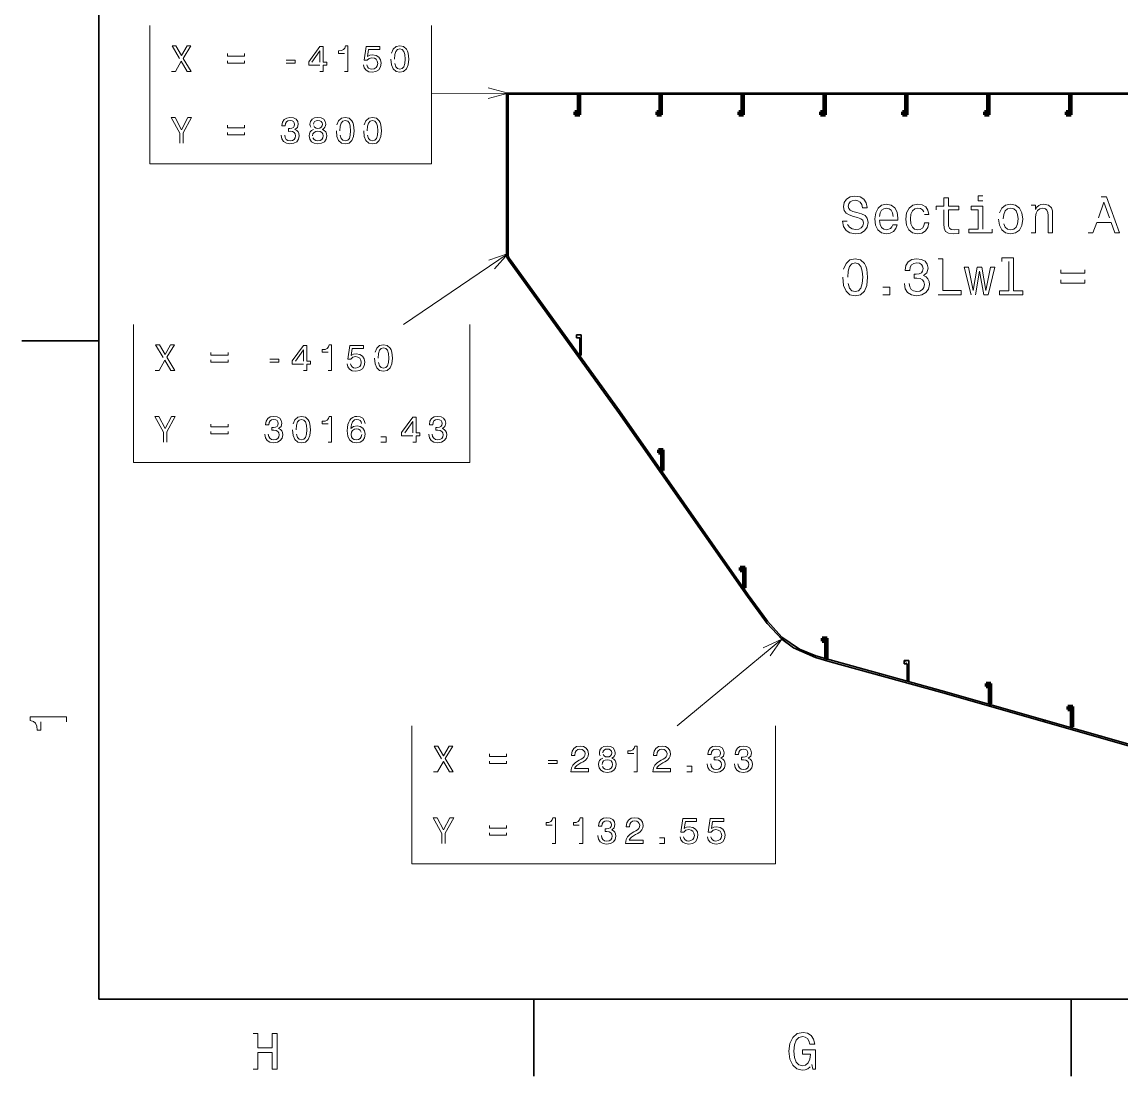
# Model space of a CAD drawing. Extents: x 0 to 179, y 1 to 126.
# Drawn here: x 1.06 to 46.71, y 1.06 to 44.83 of the extents above; entities that cross this region are included whole.
import ezdxf

# ---------------------------------------------------------------- set-up
doc = ezdxf.new("R2010")
doc.units = 0

msp = doc.modelspace()

# ---------------------------------------------------------------- linework, layer by layer
at = {"color": 7, "lineweight": 35}
for points in [[(4.252, 122.018), (4.252, 4.252)], [(21.25, 41.883), (91.825, 41.883)], [(21.25, 41.832), (91.825, 41.832)], [(56.519, 12.068), (39.208, 17.007), (34.63, 18.268), (34.015, 18.447), (33.108, 18.846), (32.616, 19.209), (32.011, 19.857), (31.19, 20.981), (25.841, 28.62), (21.278, 34.928)], [(56.538, 12.134), (39.219, 17.074), (34.628, 18.34), (34.033, 18.512), (33.351, 18.788), (32.628, 19.29), (32.026, 19.947), (31.229, 21.044), (25.88, 28.683), (21.333, 34.968)], [(4.252, 4.252), (174.312, 4.252)]]:
    msp.add_lwpolyline(points, dxfattribs=at)
at = {"color": 5, "lineweight": 13}
for points in [[(6.37, 44.689), (6.37, 38.949), (18.069, 38.949), (18.069, 44.689)], [(7.275, 42.776), (7.436, 42.776), (7.68, 43.206), (7.928, 42.776), (8.09, 42.776), (7.758, 43.322), (8.073, 43.84), (7.919, 43.84), (7.684, 43.447), (7.455, 43.84), (7.294, 43.84), (7.608, 43.321)], [(14.461, 42.776), (14.6, 42.776), (14.6, 43.846), (14.496, 43.846), (14.469, 43.753), (14.414, 43.69), (14.329, 43.653), (14.213, 43.641), (14.213, 43.532), (14.461, 43.532)], [(16.389, 43.295), (16.412, 43.054), (16.484, 42.883), (16.598, 42.779), (16.758, 42.745), (16.915, 42.779), (17.03, 42.883), (17.101, 43.054), (17.125, 43.295), (17.101, 43.534), (17.072, 43.629), (17.03, 43.707), (16.915, 43.811), (16.758, 43.846), (16.598, 43.811), (16.484, 43.705), (16.412, 43.534)], [(9.594, 43.52), (9.594, 43.414), (10.306, 43.414), (10.306, 43.52)], [(13.438, 42.776), (13.576, 42.776), (13.576, 43.039), (13.728, 43.039), (13.728, 43.162), (13.576, 43.162), (13.576, 43.816), (13.437, 43.816), (12.971, 43.174), (12.971, 43.039), (13.438, 43.039)], [(13.1, 43.162), (13.438, 43.638), (13.438, 43.162)], [(15.243, 43.053), (15.277, 42.927), (15.352, 42.829), (15.462, 42.768), (15.603, 42.745), (15.758, 42.773), (15.879, 42.848), (15.955, 42.967), (15.985, 43.12), (15.959, 43.263), (15.885, 43.375), (15.77, 43.447), (15.622, 43.473), (15.507, 43.454), (15.418, 43.404), (15.461, 43.69), (15.926, 43.69), (15.926, 43.816), (15.358, 43.816), (15.274, 43.252), (15.396, 43.252), (15.485, 43.324), (15.599, 43.35), (15.697, 43.333), (15.772, 43.284), (15.819, 43.209), (15.836, 43.113), (15.819, 43.016), (15.77, 42.941), (15.695, 42.894), (15.599, 42.877), (15.517, 42.888), (15.455, 42.923), (15.409, 42.978), (15.386, 43.053)], [(16.536, 43.295), (16.548, 43.48), (16.586, 43.613), (16.655, 43.692), (16.758, 43.719), (16.859, 43.692), (16.928, 43.613), (16.966, 43.48), (16.978, 43.295), (16.966, 43.108), (16.928, 42.975), (16.859, 42.897), (16.758, 42.871), (16.655, 42.897), (16.586, 42.975), (16.548, 43.108)], [(9.594, 43.223), (9.594, 43.119), (10.306, 43.119), (10.306, 43.223)], [(12.034, 43.126), (12.405, 43.126), (12.405, 43.247), (12.034, 43.247)], [(20.431, 41.657), (21.25, 41.883), (20.427, 42.097)], [(7.761, 39.8), (7.761, 40.23), (8.11, 40.864), (7.951, 40.864), (7.689, 40.36), (7.424, 40.864), (7.254, 40.864), (7.618, 40.221), (7.618, 39.8)], [(11.834, 40.134), (11.834, 40.123), (11.858, 39.976), (11.93, 39.865), (12.043, 39.795), (12.193, 39.769), (12.353, 39.795), (12.472, 39.862), (12.549, 39.97), (12.576, 40.107), (12.564, 40.198), (12.53, 40.271), (12.475, 40.328), (12.402, 40.369), (12.501, 40.452), (12.536, 40.584), (12.514, 40.703), (12.448, 40.794), (12.34, 40.85), (12.193, 40.87), (12.056, 40.846), (11.95, 40.778), (11.881, 40.671), (11.858, 40.529), (11.858, 40.518), (11.994, 40.518), (12.007, 40.616), (12.046, 40.686), (12.111, 40.729), (12.201, 40.745), (12.281, 40.732), (12.339, 40.7), (12.374, 40.648), (12.388, 40.578), (12.374, 40.503), (12.337, 40.452), (12.273, 40.421), (12.186, 40.412), (12.126, 40.414), (12.126, 40.293), (12.201, 40.296), (12.298, 40.282), (12.37, 40.245), (12.412, 40.186), (12.428, 40.107), (12.411, 40.019), (12.366, 39.953), (12.296, 39.911), (12.203, 39.898), (12.106, 39.913), (12.036, 39.959), (11.991, 40.032), (11.974, 40.134)], [(13.164, 40.372), (13.086, 40.33), (13.032, 40.27), (12.999, 40.195), (12.988, 40.104), (13.012, 39.968), (13.083, 39.862), (13.198, 39.795), (13.354, 39.769), (13.509, 39.795), (13.624, 39.862), (13.694, 39.968), (13.72, 40.104), (13.708, 40.195), (13.676, 40.27), (13.62, 40.33), (13.544, 40.372), (13.605, 40.409), (13.648, 40.46), (13.674, 40.521), (13.683, 40.596), (13.659, 40.705), (13.594, 40.792), (13.49, 40.849), (13.354, 40.87), (13.216, 40.849), (13.112, 40.792), (13.046, 40.705), (13.023, 40.596), (13.031, 40.521), (13.057, 40.46)], [(13.169, 40.584), (13.181, 40.651), (13.218, 40.703), (13.276, 40.735), (13.354, 40.748), (13.431, 40.735), (13.489, 40.703), (13.526, 40.651), (13.539, 40.584), (13.526, 40.515), (13.489, 40.461), (13.431, 40.426), (13.354, 40.415), (13.276, 40.428), (13.218, 40.461), (13.181, 40.515)], [(14.119, 40.319), (14.142, 40.078), (14.214, 39.907), (14.329, 39.803), (14.489, 39.769), (14.646, 39.803), (14.761, 39.907), (14.832, 40.078), (14.856, 40.319), (14.832, 40.558), (14.803, 40.653), (14.761, 40.731), (14.646, 40.835), (14.489, 40.87), (14.329, 40.835), (14.214, 40.729), (14.142, 40.558)], [(14.266, 40.319), (14.279, 40.504), (14.317, 40.637), (14.386, 40.715), (14.489, 40.743), (14.59, 40.715), (14.659, 40.637), (14.697, 40.504), (14.709, 40.319), (14.697, 40.132), (14.659, 39.999), (14.59, 39.921), (14.489, 39.895), (14.386, 39.921), (14.317, 39.999), (14.279, 40.132)], [(15.254, 40.319), (15.277, 40.078), (15.349, 39.907), (15.464, 39.803), (15.623, 39.769), (15.781, 39.803), (15.896, 39.907), (15.966, 40.078), (15.991, 40.319), (15.966, 40.558), (15.937, 40.653), (15.896, 40.731), (15.781, 40.835), (15.623, 40.87), (15.464, 40.835), (15.349, 40.729), (15.277, 40.558)], [(15.401, 40.319), (15.413, 40.504), (15.452, 40.637), (15.521, 40.715), (15.623, 40.743), (15.724, 40.715), (15.793, 40.637), (15.831, 40.504), (15.844, 40.319), (15.831, 40.132), (15.793, 39.999), (15.724, 39.921), (15.623, 39.895), (15.521, 39.921), (15.452, 39.999), (15.413, 40.132)], [(9.594, 40.544), (9.594, 40.438), (10.306, 40.438), (10.306, 40.544)], [(9.594, 40.247), (9.594, 40.143), (10.306, 40.143), (10.306, 40.247)], [(13.135, 40.107), (13.149, 40.189), (13.193, 40.25), (13.262, 40.29), (13.354, 40.304), (13.444, 40.29), (13.513, 40.25), (13.558, 40.189), (13.573, 40.107), (13.558, 40.02), (13.513, 39.954), (13.444, 39.911), (13.354, 39.898), (13.262, 39.911), (13.193, 39.954), (13.149, 40.02)], [(35.332, 36.568), (35.137, 36.568), (35.18, 36.34), (35.287, 36.173), (35.452, 36.072), (35.675, 36.036), (35.896, 36.07), (36.061, 36.165), (36.166, 36.313), (36.204, 36.508), (36.172, 36.684), (36.082, 36.797), (35.936, 36.872), (35.741, 36.928), (35.574, 36.969), (35.465, 37.016), (35.403, 37.084), (35.383, 37.192), (35.403, 37.288), (35.458, 37.361), (35.544, 37.41), (35.662, 37.428), (35.782, 37.406), (35.876, 37.348), (35.939, 37.252), (35.969, 37.121), (36.164, 37.121), (36.164, 37.125), (36.129, 37.327), (36.029, 37.477), (35.87, 37.571), (35.656, 37.603), (35.463, 37.571), (35.312, 37.481), (35.216, 37.342), (35.182, 37.162), (35.21, 37.001), (35.291, 36.892), (35.42, 36.819), (35.595, 36.763), (35.769, 36.714), (35.9, 36.666), (35.979, 36.598), (36.007, 36.486), (35.981, 36.373), (35.915, 36.287), (35.814, 36.233), (35.683, 36.216), (35.538, 36.24), (35.426, 36.308), (35.355, 36.42)], [(39.352, 37.029), (39.352, 36.452), (39.365, 36.265), (39.425, 36.137), (39.545, 36.062), (39.749, 36.036), (39.972, 36.047), (39.972, 36.21), (39.809, 36.197), (39.661, 36.214), (39.581, 36.268), (39.547, 36.358), (39.541, 36.484), (39.541, 37.029), (39.972, 37.029), (39.972, 37.19), (39.541, 37.19), (39.541, 37.526), (39.352, 37.526), (39.352, 37.19), (39.026, 37.19), (39.026, 37.029)], [(40.973, 37.616), (40.774, 37.616), (40.774, 37.402), (40.973, 37.402)], [(45.345, 36.077), (45.542, 36.077), (45.699, 36.514), (46.293, 36.514), (46.449, 36.077), (46.651, 36.077), (46.106, 37.567), (45.887, 37.567)], [(36.683, 36.598), (37.437, 36.598), (37.439, 36.686), (37.405, 36.932), (37.311, 37.117), (37.161, 37.228), (36.961, 37.269), (36.766, 37.226), (36.616, 37.106), (36.52, 36.911), (36.485, 36.654), (36.517, 36.39), (36.614, 36.197), (36.762, 36.077), (36.955, 36.036), (37.122, 36.064), (37.259, 36.137), (37.36, 36.253), (37.418, 36.407), (37.231, 36.407), (37.193, 36.321), (37.137, 36.257), (36.978, 36.205), (36.856, 36.229), (36.764, 36.304), (36.704, 36.426), (36.683, 36.591)], [(36.683, 36.756), (36.706, 36.904), (36.764, 37.014), (36.852, 37.08), (36.968, 37.104), (37.081, 37.08), (37.169, 37.014), (37.223, 36.904), (37.242, 36.756)], [(38.542, 36.846), (38.728, 36.846), (38.689, 37.018), (38.597, 37.153), (38.454, 37.237), (38.267, 37.269), (38.061, 37.226), (37.905, 37.106), (37.806, 36.911), (37.772, 36.649), (37.804, 36.39), (37.9, 36.197), (38.053, 36.077), (38.261, 36.036), (38.445, 36.068), (38.589, 36.158), (38.687, 36.3), (38.73, 36.488), (38.55, 36.488), (38.518, 36.368), (38.458, 36.278), (38.372, 36.223), (38.267, 36.205), (38.136, 36.233), (38.042, 36.319), (37.984, 36.458), (37.965, 36.656), (37.984, 36.849), (38.044, 36.988), (38.141, 37.074), (38.267, 37.104), (38.379, 37.084), (38.462, 37.035), (38.518, 36.954)], [(40.967, 36.235), (40.967, 37.19), (40.482, 37.19), (40.482, 37.029), (40.778, 37.029), (40.778, 36.235), (40.392, 36.235), (40.392, 36.077), (41.357, 36.077), (41.357, 36.235)], [(41.625, 36.651), (41.659, 36.39), (41.758, 36.197), (41.914, 36.077), (42.124, 36.036), (42.332, 36.077), (42.489, 36.195), (42.588, 36.388), (42.624, 36.651), (42.588, 36.913), (42.489, 37.108), (42.332, 37.226), (42.124, 37.269), (41.914, 37.226), (41.758, 37.106), (41.659, 36.913)], [(41.818, 36.654), (41.837, 36.846), (41.897, 36.986), (41.994, 37.072), (42.124, 37.102), (42.253, 37.072), (42.35, 36.988), (42.41, 36.846), (42.431, 36.654), (42.41, 36.458), (42.35, 36.317), (42.253, 36.231), (42.124, 36.203), (41.994, 36.231), (41.897, 36.317), (41.837, 36.458)], [(42.971, 36.077), (43.16, 36.077), (43.16, 36.741), (43.179, 36.894), (43.241, 37.005), (43.338, 37.074), (43.467, 37.099), (43.57, 37.078), (43.634, 37.02), (43.666, 36.924), (43.677, 36.795), (43.677, 36.077), (43.865, 36.077), (43.865, 36.834), (43.857, 36.986), (43.818, 37.112), (43.692, 37.228), (43.494, 37.269), (43.385, 37.254), (43.293, 37.213), (43.214, 37.145), (43.151, 37.052), (43.151, 37.228), (42.971, 37.228)], [(45.767, 36.696), (45.997, 37.353), (46.226, 36.696)], [(20.694, 34.577), (21.25, 35.22), (20.447, 34.941)], [(35.154, 34.233), (35.186, 33.896), (35.287, 33.656), (35.448, 33.51), (35.671, 33.463), (35.891, 33.51), (36.052, 33.656), (36.151, 33.896), (36.185, 34.233), (36.151, 34.567), (36.11, 34.7), (36.052, 34.81), (35.891, 34.955), (35.671, 35.005), (35.448, 34.955), (35.287, 34.807), (35.186, 34.567)], [(35.36, 34.233), (35.377, 34.492), (35.43, 34.679), (35.527, 34.788), (35.671, 34.827), (35.812, 34.788), (35.909, 34.679), (35.962, 34.492), (35.979, 34.233), (35.962, 33.971), (35.909, 33.785), (35.812, 33.675), (35.671, 33.639), (35.527, 33.675), (35.43, 33.785), (35.377, 33.971)], [(37.712, 33.973), (37.712, 33.958), (37.746, 33.753), (37.847, 33.598), (38.005, 33.499), (38.216, 33.463), (38.439, 33.499), (38.606, 33.594), (38.713, 33.744), (38.752, 33.937), (38.735, 34.063), (38.687, 34.166), (38.61, 34.246), (38.507, 34.304), (38.647, 34.419), (38.696, 34.604), (38.664, 34.771), (38.572, 34.897), (38.421, 34.977), (38.216, 35.005), (38.023, 34.97), (37.875, 34.876), (37.778, 34.726), (37.746, 34.527), (37.746, 34.512), (37.937, 34.512), (37.954, 34.649), (38.01, 34.747), (38.1, 34.807), (38.226, 34.829), (38.338, 34.812), (38.419, 34.767), (38.469, 34.694), (38.488, 34.595), (38.469, 34.49), (38.417, 34.419), (38.327, 34.376), (38.205, 34.364), (38.121, 34.366), (38.121, 34.196), (38.226, 34.201), (38.361, 34.181), (38.462, 34.13), (38.522, 34.046), (38.544, 33.937), (38.52, 33.813), (38.458, 33.72), (38.359, 33.662), (38.228, 33.643), (38.093, 33.665), (37.995, 33.729), (37.933, 33.832), (37.909, 33.973)], [(39.108, 33.506), (40.064, 33.506), (40.064, 33.686), (39.305, 33.686), (39.305, 34.994), (39.108, 34.994)], [(42.056, 34.887), (42.056, 33.665), (41.668, 33.665), (41.668, 33.506), (42.63, 33.506), (42.63, 33.665), (42.244, 33.665), (42.244, 35.045), (41.76, 35.045), (41.76, 34.887)], [(40.662, 33.506), (40.834, 34.484), (41.005, 33.506), (41.185, 33.506), (41.468, 34.657), (41.286, 34.657), (41.095, 33.68), (40.926, 34.657), (40.739, 34.657), (40.57, 33.68), (40.379, 34.657), (40.199, 34.657), (40.482, 33.506)], [(44.206, 34.548), (44.206, 34.4), (45.203, 34.4), (45.203, 34.548)], [(36.813, 33.506), (37.109, 33.506), (37.109, 33.825), (36.813, 33.825)], [(44.206, 34.132), (44.206, 33.986), (45.203, 33.986), (45.203, 34.132)], [(5.69, 32.274), (5.69, 26.535), (19.658, 26.535), (19.658, 32.274)], [(6.595, 30.361), (6.756, 30.361), (6.999, 30.792), (7.248, 30.361), (7.41, 30.361), (7.078, 30.908), (7.393, 31.426), (7.238, 31.426), (7.004, 31.032), (6.774, 31.426), (6.614, 31.426), (6.928, 30.907)], [(8.913, 31.106), (8.913, 31), (9.625, 31), (9.625, 31.106)], [(12.758, 30.361), (12.896, 30.361), (12.896, 30.625), (13.047, 30.625), (13.047, 30.747), (12.896, 30.747), (12.896, 31.401), (12.756, 31.401), (12.291, 30.759), (12.291, 30.625), (12.758, 30.625)], [(12.42, 30.747), (12.758, 31.224), (12.758, 30.747)], [(13.781, 30.361), (13.92, 30.361), (13.92, 31.432), (13.816, 31.432), (13.788, 31.338), (13.733, 31.276), (13.649, 31.239), (13.533, 31.227), (13.533, 31.118), (13.781, 31.118)], [(14.563, 30.638), (14.597, 30.513), (14.672, 30.415), (14.782, 30.354), (14.923, 30.331), (15.078, 30.358), (15.199, 30.433), (15.275, 30.553), (15.304, 30.706), (15.278, 30.848), (15.205, 30.96), (15.09, 31.032), (14.941, 31.058), (14.826, 31.04), (14.738, 30.989), (14.781, 31.276), (15.246, 31.276), (15.246, 31.401), (14.678, 31.401), (14.594, 30.838), (14.716, 30.838), (14.805, 30.91), (14.918, 30.936), (15.016, 30.919), (15.091, 30.87), (15.139, 30.795), (15.156, 30.698), (15.139, 30.602), (15.09, 30.527), (15.015, 30.479), (14.918, 30.462), (14.837, 30.473), (14.774, 30.508), (14.728, 30.563), (14.705, 30.638)], [(15.708, 30.88), (15.731, 30.64), (15.803, 30.468), (15.918, 30.364), (16.077, 30.331), (16.235, 30.364), (16.35, 30.468), (16.42, 30.64), (16.445, 30.88), (16.42, 31.119), (16.391, 31.214), (16.35, 31.292), (16.235, 31.397), (16.077, 31.432), (15.918, 31.397), (15.803, 31.291), (15.731, 31.119)], [(15.855, 30.88), (15.868, 31.066), (15.906, 31.199), (15.975, 31.277), (16.077, 31.305), (16.179, 31.277), (16.247, 31.199), (16.286, 31.066), (16.298, 30.88), (16.286, 30.694), (16.247, 30.56), (16.179, 30.482), (16.077, 30.456), (15.975, 30.482), (15.906, 30.56), (15.868, 30.694)], [(8.913, 30.808), (8.913, 30.704), (9.625, 30.704), (9.625, 30.808)], [(11.354, 30.712), (11.725, 30.712), (11.725, 30.833), (11.354, 30.833)], [(7.081, 27.385), (7.081, 27.816), (7.43, 28.45), (7.271, 28.45), (7.009, 27.946), (6.744, 28.45), (6.574, 28.45), (6.938, 27.806), (6.938, 27.385)], [(11.153, 27.719), (11.153, 27.708), (11.178, 27.561), (11.25, 27.451), (11.363, 27.381), (11.513, 27.355), (11.672, 27.381), (11.792, 27.448), (11.868, 27.555), (11.896, 27.693), (11.884, 27.783), (11.85, 27.857), (11.795, 27.914), (11.721, 27.955), (11.821, 28.038), (11.856, 28.169), (11.833, 28.289), (11.767, 28.379), (11.66, 28.436), (11.513, 28.456), (11.375, 28.431), (11.27, 28.364), (11.201, 28.257), (11.178, 28.114), (11.178, 28.104), (11.314, 28.104), (11.326, 28.202), (11.366, 28.272), (11.43, 28.315), (11.521, 28.33), (11.6, 28.318), (11.659, 28.286), (11.694, 28.234), (11.708, 28.163), (11.694, 28.088), (11.657, 28.038), (11.593, 28.007), (11.506, 27.998), (11.446, 27.999), (11.446, 27.878), (11.521, 27.881), (11.617, 27.868), (11.689, 27.831), (11.732, 27.771), (11.748, 27.693), (11.731, 27.604), (11.686, 27.538), (11.616, 27.497), (11.522, 27.483), (11.426, 27.499), (11.355, 27.545), (11.311, 27.618), (11.294, 27.719)], [(12.305, 27.904), (12.328, 27.664), (12.4, 27.492), (12.514, 27.388), (12.674, 27.355), (12.832, 27.388), (12.946, 27.492), (13.017, 27.664), (13.041, 27.904), (13.017, 28.143), (12.988, 28.238), (12.946, 28.316), (12.832, 28.421), (12.674, 28.456), (12.514, 28.421), (12.4, 28.315), (12.328, 28.143)], [(12.452, 27.904), (12.464, 28.09), (12.502, 28.223), (12.571, 28.301), (12.674, 28.329), (12.775, 28.301), (12.844, 28.223), (12.882, 28.09), (12.894, 27.904), (12.882, 27.718), (12.844, 27.584), (12.775, 27.506), (12.674, 27.48), (12.571, 27.506), (12.502, 27.584), (12.464, 27.718)], [(13.781, 27.385), (13.92, 27.385), (13.92, 28.456), (13.816, 28.456), (13.788, 28.362), (13.733, 28.3), (13.649, 28.263), (13.533, 28.251), (13.533, 28.142), (13.781, 28.142)], [(15.31, 28.162), (15.281, 28.286), (15.214, 28.378), (15.11, 28.436), (14.975, 28.456), (14.885, 28.445), (14.807, 28.416), (14.738, 28.368), (14.679, 28.301), (14.634, 28.217), (14.6, 28.114), (14.578, 27.993), (14.572, 27.857), (14.597, 27.639), (14.672, 27.482), (14.793, 27.387), (14.958, 27.355), (15.107, 27.382), (15.22, 27.454), (15.294, 27.567), (15.32, 27.711), (15.294, 27.857), (15.223, 27.969), (15.114, 28.039), (14.98, 28.064), (14.834, 28.033), (14.725, 27.946), (14.748, 28.114), (14.797, 28.235), (14.872, 28.307), (14.977, 28.332), (15.053, 28.319), (15.111, 28.287), (15.15, 28.234), (15.17, 28.162)], [(17.296, 27.385), (17.434, 27.385), (17.434, 27.649), (17.586, 27.649), (17.586, 27.771), (17.434, 27.771), (17.434, 28.425), (17.295, 28.425), (16.829, 27.783), (16.829, 27.649), (17.296, 27.649)], [(17.961, 27.719), (17.961, 27.708), (17.985, 27.561), (18.057, 27.451), (18.17, 27.381), (18.32, 27.355), (18.48, 27.381), (18.599, 27.448), (18.676, 27.555), (18.703, 27.693), (18.691, 27.783), (18.657, 27.857), (18.602, 27.914), (18.529, 27.955), (18.628, 28.038), (18.664, 28.169), (18.641, 28.289), (18.575, 28.379), (18.468, 28.436), (18.32, 28.456), (18.183, 28.431), (18.077, 28.364), (18.008, 28.257), (17.985, 28.114), (17.985, 28.104), (18.121, 28.104), (18.134, 28.202), (18.173, 28.272), (18.238, 28.315), (18.328, 28.33), (18.408, 28.318), (18.466, 28.286), (18.501, 28.234), (18.515, 28.163), (18.501, 28.088), (18.464, 28.038), (18.4, 28.007), (18.313, 27.998), (18.253, 27.999), (18.253, 27.878), (18.328, 27.881), (18.425, 27.868), (18.497, 27.831), (18.539, 27.771), (18.555, 27.693), (18.538, 27.604), (18.494, 27.538), (18.423, 27.497), (18.33, 27.483), (18.233, 27.499), (18.163, 27.545), (18.118, 27.618), (18.101, 27.719)], [(8.913, 28.13), (8.913, 28.024), (9.625, 28.024), (9.625, 28.13)], [(15.171, 27.71), (15.154, 27.613), (15.111, 27.54), (15.042, 27.491), (14.957, 27.476), (14.866, 27.491), (14.797, 27.538), (14.753, 27.612), (14.739, 27.708), (14.754, 27.803), (14.797, 27.875), (14.868, 27.921), (14.963, 27.938), (15.045, 27.921), (15.111, 27.877), (15.154, 27.805)], [(16.958, 27.771), (17.296, 28.247), (17.296, 27.771)], [(8.913, 27.832), (8.913, 27.728), (9.625, 27.728), (9.625, 27.832)], [(15.972, 27.385), (16.183, 27.385), (16.183, 27.613), (15.972, 27.613)], [(32.132, 18.509), (32.624, 19.202), (31.851, 18.848)], [(17.254, 15.609), (17.254, 9.869), (32.357, 9.869), (32.357, 15.609)], [(18.159, 13.695), (18.32, 13.695), (18.564, 14.126), (18.812, 13.695), (18.974, 13.695), (18.642, 14.242), (18.957, 14.76), (18.803, 14.76), (18.568, 14.366), (18.338, 14.76), (18.178, 14.76), (18.492, 14.241)], [(23.864, 13.695), (24.595, 13.695), (24.595, 13.827), (24.017, 13.827), (24.05, 13.899), (24.105, 13.959), (24.275, 14.068), (24.365, 14.113), (24.466, 14.179), (24.538, 14.256), (24.579, 14.346), (24.595, 14.449), (24.569, 14.578), (24.497, 14.679), (24.386, 14.743), (24.244, 14.766), (24.097, 14.74), (23.985, 14.668), (23.913, 14.553), (23.889, 14.401), (23.889, 14.38), (24.028, 14.38), (24.028, 14.392), (24.042, 14.496), (24.083, 14.573), (24.149, 14.622), (24.236, 14.639), (24.325, 14.623), (24.391, 14.585), (24.434, 14.525), (24.449, 14.45), (24.439, 14.38), (24.409, 14.32), (24.36, 14.268), (24.293, 14.222), (24.203, 14.173), (24.053, 14.078), (23.947, 13.977), (23.884, 13.855), (23.864, 13.7)], [(25.183, 14.268), (25.104, 14.225), (25.051, 14.166), (25.017, 14.09), (25.006, 14), (25.031, 13.864), (25.101, 13.758), (25.216, 13.691), (25.372, 13.665), (25.527, 13.691), (25.642, 13.758), (25.712, 13.864), (25.738, 14), (25.726, 14.09), (25.694, 14.166), (25.639, 14.225), (25.562, 14.268), (25.624, 14.305), (25.666, 14.355), (25.693, 14.417), (25.702, 14.492), (25.677, 14.6), (25.613, 14.688), (25.509, 14.744), (25.372, 14.766), (25.235, 14.744), (25.13, 14.688), (25.065, 14.6), (25.042, 14.492), (25.049, 14.417), (25.075, 14.355)], [(25.187, 14.48), (25.199, 14.547), (25.236, 14.599), (25.294, 14.631), (25.372, 14.643), (25.449, 14.631), (25.507, 14.599), (25.544, 14.547), (25.558, 14.48), (25.544, 14.411), (25.507, 14.357), (25.449, 14.322), (25.372, 14.311), (25.294, 14.323), (25.236, 14.357), (25.199, 14.411)], [(26.479, 13.695), (26.619, 13.695), (26.619, 14.766), (26.515, 14.766), (26.487, 14.672), (26.432, 14.61), (26.348, 14.573), (26.231, 14.561), (26.231, 14.452), (26.479, 14.452)], [(27.268, 13.695), (27.998, 13.695), (27.998, 13.827), (27.421, 13.827), (27.453, 13.899), (27.508, 13.959), (27.678, 14.068), (27.769, 14.113), (27.87, 14.179), (27.942, 14.256), (27.983, 14.346), (27.998, 14.449), (27.972, 14.578), (27.9, 14.679), (27.79, 14.743), (27.648, 14.766), (27.501, 14.74), (27.389, 14.668), (27.317, 14.553), (27.292, 14.401), (27.292, 14.38), (27.432, 14.38), (27.432, 14.392), (27.446, 14.496), (27.487, 14.573), (27.553, 14.622), (27.64, 14.639), (27.729, 14.623), (27.795, 14.585), (27.838, 14.525), (27.853, 14.45), (27.842, 14.38), (27.813, 14.32), (27.764, 14.268), (27.697, 14.222), (27.606, 14.173), (27.456, 14.078), (27.351, 13.977), (27.288, 13.855), (27.268, 13.7)], [(29.525, 14.029), (29.525, 14.019), (29.549, 13.871), (29.621, 13.761), (29.735, 13.691), (29.885, 13.665), (30.044, 13.691), (30.163, 13.758), (30.24, 13.865), (30.267, 14.003), (30.255, 14.094), (30.222, 14.167), (30.166, 14.224), (30.093, 14.265), (30.192, 14.348), (30.228, 14.48), (30.205, 14.599), (30.139, 14.689), (30.032, 14.746), (29.885, 14.766), (29.747, 14.741), (29.641, 14.674), (29.572, 14.567), (29.549, 14.424), (29.549, 14.414), (29.686, 14.414), (29.698, 14.512), (29.738, 14.582), (29.802, 14.625), (29.892, 14.64), (29.972, 14.628), (30.03, 14.596), (30.065, 14.544), (30.079, 14.473), (30.065, 14.398), (30.029, 14.348), (29.964, 14.317), (29.877, 14.308), (29.817, 14.31), (29.817, 14.189), (29.892, 14.192), (29.989, 14.178), (30.061, 14.141), (30.104, 14.081), (30.119, 14.003), (30.102, 13.914), (30.058, 13.849), (29.987, 13.807), (29.894, 13.793), (29.797, 13.809), (29.727, 13.855), (29.682, 13.928), (29.666, 14.029)], [(30.659, 14.029), (30.659, 14.019), (30.684, 13.871), (30.756, 13.761), (30.869, 13.691), (31.019, 13.665), (31.178, 13.691), (31.298, 13.758), (31.374, 13.865), (31.402, 14.003), (31.39, 14.094), (31.356, 14.167), (31.301, 14.224), (31.227, 14.265), (31.327, 14.348), (31.362, 14.48), (31.339, 14.599), (31.273, 14.689), (31.166, 14.746), (31.019, 14.766), (30.881, 14.741), (30.776, 14.674), (30.707, 14.567), (30.684, 14.424), (30.684, 14.414), (30.82, 14.414), (30.832, 14.512), (30.872, 14.582), (30.936, 14.625), (31.027, 14.64), (31.106, 14.628), (31.165, 14.596), (31.2, 14.544), (31.214, 14.473), (31.2, 14.398), (31.163, 14.348), (31.099, 14.317), (31.012, 14.308), (30.952, 14.31), (30.952, 14.189), (31.027, 14.192), (31.123, 14.178), (31.195, 14.141), (31.238, 14.081), (31.253, 14.003), (31.237, 13.914), (31.192, 13.849), (31.122, 13.807), (31.028, 13.793), (30.932, 13.809), (30.861, 13.855), (30.817, 13.928), (30.8, 14.029)], [(20.477, 14.44), (20.477, 14.334), (21.19, 14.334), (21.19, 14.44)], [(22.918, 14.046), (23.289, 14.046), (23.289, 14.167), (22.918, 14.167)], [(25.153, 14.003), (25.167, 14.084), (25.212, 14.146), (25.281, 14.185), (25.372, 14.199), (25.463, 14.185), (25.532, 14.146), (25.576, 14.084), (25.591, 14.003), (25.576, 13.916), (25.532, 13.85), (25.463, 13.807), (25.372, 13.793), (25.281, 13.807), (25.212, 13.85), (25.167, 13.916)], [(20.477, 14.143), (20.477, 14.038), (21.19, 14.038), (21.19, 14.143)], [(28.67, 13.695), (28.882, 13.695), (28.882, 13.924), (28.67, 13.924)], [(18.645, 10.719), (18.645, 11.15), (18.994, 11.784), (18.835, 11.784), (18.573, 11.28), (18.308, 11.784), (18.138, 11.784), (18.502, 11.14), (18.502, 10.719)], [(20.477, 11.464), (20.477, 11.358), (21.19, 11.358), (21.19, 11.464)], [(23.076, 10.719), (23.215, 10.719), (23.215, 11.79), (23.111, 11.79), (23.083, 11.696), (23.028, 11.634), (22.944, 11.597), (22.828, 11.585), (22.828, 11.476), (23.076, 11.476)], [(24.21, 10.719), (24.35, 10.719), (24.35, 11.79), (24.246, 11.79), (24.218, 11.696), (24.163, 11.634), (24.079, 11.597), (23.962, 11.585), (23.962, 11.476), (24.21, 11.476)], [(24.986, 11.053), (24.986, 11.042), (25.011, 10.895), (25.083, 10.785), (25.196, 10.715), (25.346, 10.689), (25.506, 10.715), (25.625, 10.782), (25.702, 10.889), (25.729, 11.027), (25.717, 11.118), (25.683, 11.191), (25.628, 11.248), (25.555, 11.289), (25.654, 11.372), (25.689, 11.503), (25.666, 11.623), (25.601, 11.713), (25.493, 11.77), (25.346, 11.79), (25.209, 11.765), (25.103, 11.698), (25.034, 11.591), (25.011, 11.448), (25.011, 11.438), (25.147, 11.438), (25.16, 11.536), (25.199, 11.606), (25.264, 11.649), (25.354, 11.664), (25.434, 11.652), (25.492, 11.62), (25.527, 11.568), (25.541, 11.497), (25.527, 11.422), (25.49, 11.372), (25.426, 11.341), (25.339, 11.332), (25.279, 11.333), (25.279, 11.212), (25.354, 11.216), (25.451, 11.202), (25.523, 11.165), (25.565, 11.105), (25.581, 11.027), (25.564, 10.938), (25.519, 10.872), (25.449, 10.831), (25.356, 10.817), (25.259, 10.833), (25.189, 10.879), (25.144, 10.952), (25.127, 11.053)], [(26.133, 10.719), (26.864, 10.719), (26.864, 10.851), (26.286, 10.851), (26.319, 10.923), (26.374, 10.983), (26.544, 11.091), (26.634, 11.137), (26.735, 11.203), (26.807, 11.28), (26.849, 11.37), (26.864, 11.473), (26.838, 11.601), (26.766, 11.703), (26.656, 11.767), (26.513, 11.79), (26.366, 11.764), (26.254, 11.692), (26.182, 11.577), (26.158, 11.425), (26.158, 11.404), (26.297, 11.404), (26.297, 11.416), (26.311, 11.52), (26.352, 11.597), (26.418, 11.646), (26.505, 11.663), (26.594, 11.647), (26.66, 11.609), (26.703, 11.549), (26.718, 11.474), (26.708, 11.404), (26.679, 11.344), (26.63, 11.292), (26.562, 11.246), (26.472, 11.197), (26.322, 11.102), (26.216, 11.001), (26.153, 10.879), (26.133, 10.724)], [(28.396, 10.997), (28.43, 10.871), (28.505, 10.773), (28.615, 10.712), (28.756, 10.689), (28.911, 10.716), (29.032, 10.791), (29.108, 10.911), (29.138, 11.064), (29.112, 11.206), (29.038, 11.318), (28.923, 11.39), (28.775, 11.416), (28.66, 11.398), (28.571, 11.347), (28.614, 11.634), (29.079, 11.634), (29.079, 11.759), (28.511, 11.759), (28.427, 11.196), (28.549, 11.196), (28.638, 11.268), (28.752, 11.294), (28.85, 11.277), (28.925, 11.228), (28.972, 11.153), (28.989, 11.056), (28.972, 10.96), (28.923, 10.885), (28.848, 10.837), (28.752, 10.82), (28.67, 10.831), (28.608, 10.866), (28.562, 10.921), (28.539, 10.997)], [(29.531, 10.997), (29.565, 10.871), (29.64, 10.773), (29.75, 10.712), (29.891, 10.689), (30.045, 10.716), (30.166, 10.791), (30.243, 10.911), (30.272, 11.064), (30.246, 11.206), (30.173, 11.318), (30.058, 11.39), (29.909, 11.416), (29.794, 11.398), (29.705, 11.347), (29.748, 11.634), (30.214, 11.634), (30.214, 11.759), (29.646, 11.759), (29.561, 11.196), (29.684, 11.196), (29.773, 11.268), (29.886, 11.294), (29.984, 11.277), (30.059, 11.228), (30.107, 11.153), (30.124, 11.056), (30.107, 10.96), (30.058, 10.885), (29.983, 10.837), (29.886, 10.82), (29.805, 10.831), (29.742, 10.866), (29.696, 10.921), (29.673, 10.997)], [(20.477, 11.167), (20.477, 11.062), (21.19, 11.062), (21.19, 11.167)], [(27.536, 10.719), (27.747, 10.719), (27.747, 10.948), (27.536, 10.948)]]:
    msp.add_lwpolyline(points, dxfattribs=at)
at = {"color": 5, "lineweight": 13, "ltscale": 0.187072}
msp.add_lwpolyline([(21.25, 41.883), (18.069, 41.86)], dxfattribs=at)
at = {"color": 7, "lineweight": 35, "ltscale": 0.391785}
for points in [[(21.182, 35.22), (21.182, 41.883)], [(21.25, 35.22), (21.25, 41.883)]]:
    msp.add_lwpolyline(points, dxfattribs=at)
at = {"color": 7, "lineweight": 35, "ltscale": 0.004}
for points in [[(21.182, 41.883), (21.25, 41.883)], [(24.158, 41.832), (24.226, 41.832)], [(27.559, 41.832), (27.628, 41.832)], [(30.961, 41.832), (31.029, 41.832)], [(34.362, 41.832), (34.43, 41.832)], [(37.763, 41.832), (37.831, 41.832)], [(41.164, 41.832), (41.232, 41.832)], [(44.566, 41.832), (44.634, 41.832)], [(24.226, 30.993), (24.294, 30.993)], [(27.628, 26.212), (27.696, 26.212)], [(31.029, 21.334), (31.097, 21.334)], [(34.43, 18.394), (34.498, 18.394)], [(37.831, 17.458), (37.899, 17.458)], [(41.232, 16.513), (41.3, 16.513)], [(44.634, 15.558), (44.702, 15.558)]]:
    msp.add_lwpolyline(points, dxfattribs=at)
at = {"color": 7, "lineweight": 35, "ltscale": 0.003}
msp.add_lwpolyline([(21.25, 41.832), (21.25, 41.883)], dxfattribs=at)
at = {"color": 7, "lineweight": 13, "ltscale": 0.003464}
for points in [[(22.144, 41.832), (22.173, 41.883)], [(24.107, 41.832), (24.137, 41.883)], [(26.071, 41.832), (26.101, 41.883)], [(28.035, 41.832), (28.064, 41.883)], [(29.999, 41.832), (30.028, 41.883)], [(31.962, 41.832), (31.992, 41.883)], [(33.926, 41.832), (33.955, 41.883)], [(35.89, 41.832), (35.919, 41.883)], [(37.853, 41.832), (37.883, 41.883)], [(39.817, 41.832), (39.846, 41.883)], [(41.781, 41.832), (41.81, 41.883)], [(43.744, 41.832), (43.774, 41.883)], [(45.708, 41.832), (45.738, 41.883)]]:
    msp.add_lwpolyline(points, dxfattribs=at)
at = {"color": 7, "lineweight": 140, "ltscale": 0.0426}
for points in [[(24.158, 41.832), (24.158, 41.107)], [(27.559, 41.832), (27.559, 41.107)], [(30.961, 41.832), (30.961, 41.107)], [(34.362, 41.832), (34.362, 41.107)], [(37.763, 41.832), (37.763, 41.107)], [(41.164, 41.832), (41.164, 41.107)], [(44.566, 41.832), (44.566, 41.107)]]:
    msp.add_lwpolyline(points, dxfattribs=at)
at = {"color": 7, "lineweight": 140, "ltscale": 0.004}
for points in [[(24.226, 41.832), (24.158, 41.832)], [(27.628, 41.832), (27.559, 41.832)], [(31.029, 41.832), (30.961, 41.832)], [(34.43, 41.832), (34.362, 41.832)], [(37.831, 41.832), (37.763, 41.832)], [(41.232, 41.832), (41.164, 41.832)], [(44.634, 41.832), (44.566, 41.832)], [(27.628, 26.212), (27.696, 26.212)], [(31.029, 21.334), (31.097, 21.334)], [(34.43, 18.394), (34.498, 18.394)], [(41.232, 16.513), (41.3, 16.513)], [(44.634, 15.558), (44.702, 15.558)]]:
    msp.add_lwpolyline(points, dxfattribs=at)
at = {"color": 7, "lineweight": 35, "ltscale": 0.0426}
for points in [[(24.158, 41.107), (24.158, 41.832)], [(27.559, 41.107), (27.559, 41.832)], [(30.961, 41.107), (30.961, 41.832)], [(34.362, 41.107), (34.362, 41.832)], [(37.763, 41.107), (37.763, 41.832)], [(41.164, 41.107), (41.164, 41.832)], [(44.566, 41.107), (44.566, 41.832)]]:
    msp.add_lwpolyline(points, dxfattribs=at)
at = {"color": 7, "lineweight": 140, "ltscale": 0.05}
for points in [[(24.226, 40.982), (24.226, 41.832)], [(27.628, 40.982), (27.628, 41.832)], [(31.029, 40.982), (31.029, 41.832)], [(34.43, 40.982), (34.43, 41.832)], [(37.831, 40.982), (37.831, 41.832)], [(41.232, 40.982), (41.232, 41.832)], [(44.634, 40.982), (44.634, 41.832)]]:
    msp.add_lwpolyline(points, dxfattribs=at)
at = {"color": 7, "lineweight": 35, "ltscale": 0.05}
for points in [[(24.226, 41.832), (24.226, 40.982)], [(27.628, 41.832), (27.628, 40.982)], [(31.029, 41.832), (31.029, 40.982)], [(34.43, 41.832), (34.43, 40.982)], [(37.831, 41.832), (37.831, 40.982)], [(41.232, 41.832), (41.232, 40.982)], [(44.634, 41.832), (44.634, 40.982)]]:
    msp.add_lwpolyline(points, dxfattribs=at)
at = {"color": 7, "lineweight": 140, "ltscale": 0.0074}
for points in [[(24.026, 41.107), (24.026, 40.982)], [(27.428, 41.107), (27.428, 40.982)], [(30.829, 41.107), (30.829, 40.982)], [(34.23, 41.107), (34.23, 40.982)], [(37.631, 41.107), (37.631, 40.982)], [(41.033, 41.107), (41.033, 40.982)], [(44.434, 41.107), (44.434, 40.982)]]:
    msp.add_lwpolyline(points, dxfattribs=at)
at = {"color": 7, "lineweight": 140, "ltscale": 0.00775}
for points in [[(24.158, 41.107), (24.026, 41.107)], [(27.559, 41.107), (27.428, 41.107)], [(30.961, 41.107), (30.829, 41.107)], [(34.362, 41.107), (34.23, 41.107)], [(37.763, 41.107), (37.631, 41.107)], [(41.164, 41.107), (41.033, 41.107)], [(44.566, 41.107), (44.434, 41.107)], [(27.496, 26.937), (27.628, 26.937)], [(30.897, 22.06), (31.029, 22.06)], [(34.298, 19.121), (34.43, 19.121)], [(41.101, 17.242), (41.232, 17.242)], [(44.502, 16.287), (44.634, 16.287)]]:
    msp.add_lwpolyline(points, dxfattribs=at)
at = {"color": 7, "lineweight": 35, "ltscale": 0.0074}
for points in [[(24.026, 40.982), (24.026, 41.107)], [(27.428, 40.982), (27.428, 41.107)], [(30.829, 40.982), (30.829, 41.107)], [(34.23, 40.982), (34.23, 41.107)], [(37.631, 40.982), (37.631, 41.107)], [(41.033, 40.982), (41.033, 41.107)], [(44.434, 40.982), (44.434, 41.107)]]:
    msp.add_lwpolyline(points, dxfattribs=at)
at = {"color": 7, "lineweight": 35, "ltscale": 0.00775}
for points in [[(24.026, 41.107), (24.158, 41.107)], [(27.428, 41.107), (27.559, 41.107)], [(30.829, 41.107), (30.961, 41.107)], [(34.23, 41.107), (34.362, 41.107)], [(37.631, 41.107), (37.763, 41.107)], [(41.033, 41.107), (41.164, 41.107)], [(44.434, 41.107), (44.566, 41.107)], [(24.226, 31.717), (24.095, 31.717)], [(27.628, 26.937), (27.496, 26.937)], [(31.029, 22.06), (30.897, 22.06)], [(34.43, 19.121), (34.298, 19.121)], [(37.831, 18.186), (37.699, 18.186)], [(41.232, 17.242), (41.101, 17.242)], [(44.634, 16.287), (44.502, 16.287)]]:
    msp.add_lwpolyline(points, dxfattribs=at)
at = {"color": 7, "lineweight": 140, "ltscale": 0.01175}
for points in [[(24.026, 40.982), (24.226, 40.982)], [(27.428, 40.982), (27.628, 40.982)], [(30.829, 40.982), (31.029, 40.982)], [(34.23, 40.982), (34.43, 40.982)], [(37.631, 40.982), (37.831, 40.982)], [(41.033, 40.982), (41.232, 40.982)], [(44.434, 40.982), (44.634, 40.982)], [(27.696, 27.063), (27.496, 27.063)], [(31.097, 22.186), (30.897, 22.186)], [(34.498, 19.247), (34.298, 19.247)], [(41.3, 17.368), (41.101, 17.368)], [(44.702, 16.414), (44.502, 16.414)]]:
    msp.add_lwpolyline(points, dxfattribs=at)
at = {"color": 7, "lineweight": 35, "ltscale": 0.01175}
for points in [[(24.226, 40.982), (24.026, 40.982)], [(27.628, 40.982), (27.428, 40.982)], [(31.029, 40.982), (30.829, 40.982)], [(34.43, 40.982), (34.23, 40.982)], [(37.831, 40.982), (37.631, 40.982)], [(41.232, 40.982), (41.033, 40.982)], [(44.634, 40.982), (44.434, 40.982)], [(24.095, 31.843), (24.294, 31.843)], [(27.496, 27.063), (27.696, 27.063)], [(30.897, 22.186), (31.097, 22.186)], [(34.298, 19.247), (34.498, 19.247)], [(37.699, 18.312), (37.899, 18.312)], [(41.101, 17.368), (41.3, 17.368)], [(44.502, 16.414), (44.702, 16.414)]]:
    msp.add_lwpolyline(points, dxfattribs=at)
at = {"color": 7, "lineweight": 13, "ltscale": 0.004619}
for points in [[(21.182, 40.215), (21.25, 40.254)], [(21.182, 38.251), (21.25, 38.29)], [(21.182, 36.287), (21.25, 36.327)]]:
    msp.add_lwpolyline(points, dxfattribs=at)
at = {"color": 5, "lineweight": 13, "ltscale": 0.308641}
msp.add_lwpolyline([(21.25, 35.22), (16.906, 32.274)], dxfattribs=at)
at = {"color": 7, "lineweight": 35}
for points in [[(21.182, 35.22, 0.160053), (21.278, 34.928)], [(21.25, 35.22, 0.160053), (21.333, 34.968)]]:
    msp.add_lwpolyline(points, format="xyb", dxfattribs=at)
at = {"color": 7, "lineweight": 13, "ltscale": 0.004024}
msp.add_lwpolyline([(21.562, 34.543), (21.621, 34.577)], dxfattribs=at)
at = {"color": 7, "lineweight": 13, "ltscale": 0.004023}
msp.add_lwpolyline([(22.572, 33.162), (22.631, 33.196)], dxfattribs=at)
at = {"color": 7, "lineweight": 35, "ltscale": 0.1875}
for points in [[(4.252, 31.589), (1.063, 31.589)], [(22.32, 4.252), (22.32, 1.063)], [(44.641, 4.252), (44.641, 1.063)]]:
    msp.add_lwpolyline(points, dxfattribs=at)
at = {"color": 7, "lineweight": 13, "ltscale": 0.004021}
msp.add_lwpolyline([(23.576, 31.778), (23.635, 31.813)], dxfattribs=at)
at = {"color": 7, "lineweight": 35, "ltscale": 0.007401}
msp.add_lwpolyline([(24.095, 31.717), (24.095, 31.843)], dxfattribs=at)
at = {"color": 7, "lineweight": 13, "ltscale": 0.002397}
msp.add_lwpolyline([(24.115, 31.717), (24.095, 31.753)], dxfattribs=at)
at = {"color": 7, "lineweight": 35, "ltscale": 0.042607}
msp.add_lwpolyline([(24.226, 30.993), (24.226, 31.717)], dxfattribs=at)
at = {"color": 7, "lineweight": 13, "ltscale": 0.008}
for points in [[(24.294, 31.407), (24.226, 31.524)], [(37.899, 18.046), (37.831, 18.164)]]:
    msp.add_lwpolyline(points, dxfattribs=at)
at = {"color": 7, "lineweight": 35, "ltscale": 0.050009}
msp.add_lwpolyline([(24.294, 31.843), (24.294, 30.993)], dxfattribs=at)
at = {"color": 7, "lineweight": 13, "ltscale": 0.00402}
msp.add_lwpolyline([(24.575, 30.392), (24.634, 30.426)], dxfattribs=at)
at = {"color": 7, "lineweight": 13, "ltscale": 0.004019}
msp.add_lwpolyline([(25.569, 29.002), (25.628, 29.036)], dxfattribs=at)
at = {"color": 7, "lineweight": 13, "ltscale": 0.004018}
msp.add_lwpolyline([(26.558, 27.609), (26.618, 27.643)], dxfattribs=at)
at = {"color": 7, "lineweight": 140, "ltscale": 0.001058}
for points in [[(27.496, 27.063), (27.496, 27.045)], [(27.496, 27.045), (27.496, 27.027)], [(27.496, 27.027), (27.496, 27.009)], [(27.496, 27.009), (27.496, 26.991)], [(27.496, 26.991), (27.496, 26.973)], [(27.496, 26.973), (27.496, 26.955)], [(27.496, 26.955), (27.496, 26.937)], [(30.897, 22.186), (30.897, 22.168)], [(30.897, 22.168), (30.897, 22.15)], [(30.897, 22.15), (30.897, 22.132)], [(30.897, 22.132), (30.897, 22.114)], [(30.897, 22.114), (30.897, 22.096)], [(30.897, 22.096), (30.897, 22.078)], [(30.897, 22.078), (30.897, 22.06)]]:
    msp.add_lwpolyline(points, dxfattribs=at)
at = {"color": 7, "lineweight": 35, "ltscale": 0.007404}
msp.add_lwpolyline([(27.496, 26.937), (27.496, 27.063)], dxfattribs=at)
at = {"color": 7, "lineweight": 140, "ltscale": 0.006089}
for points in [[(27.628, 26.937), (27.628, 26.833)], [(27.628, 26.833), (27.628, 26.73)], [(27.628, 26.73), (27.628, 26.626)], [(27.628, 26.626), (27.628, 26.523)], [(27.628, 26.523), (27.628, 26.419)], [(27.628, 26.419), (27.628, 26.316)], [(27.628, 26.316), (27.628, 26.212)]]:
    msp.add_lwpolyline(points, dxfattribs=at)
at = {"color": 7, "lineweight": 35, "ltscale": 0.042622}
msp.add_lwpolyline([(27.628, 26.212), (27.628, 26.937)], dxfattribs=at)
at = {"color": 7, "lineweight": 140, "ltscale": 0.007146}
for points in [[(27.696, 26.941), (27.696, 27.063)], [(27.696, 26.82), (27.696, 26.941)], [(27.696, 26.698), (27.696, 26.82)]]:
    msp.add_lwpolyline(points, dxfattribs=at)
at = {"color": 7, "lineweight": 35, "ltscale": 0.050026}
msp.add_lwpolyline([(27.696, 27.063), (27.696, 26.212)], dxfattribs=at)
at = {"color": 7, "lineweight": 140, "ltscale": 0.007147}
for points in [[(27.696, 26.577), (27.696, 26.698)], [(27.696, 26.455), (27.696, 26.577)], [(27.696, 26.334), (27.696, 26.455)], [(27.696, 26.212), (27.696, 26.334)]]:
    msp.add_lwpolyline(points, dxfattribs=at)
at = {"color": 7, "lineweight": 13, "ltscale": 0.004017}
for points in [[(27.543, 26.214), (27.602, 26.248)], [(28.524, 24.817), (28.583, 24.851)], [(31.447, 20.613), (31.506, 20.647)]]:
    msp.add_lwpolyline(points, dxfattribs=at)
at = {"color": 7, "lineweight": 13, "ltscale": 0.004016}
msp.add_lwpolyline([(29.501, 23.417), (29.56, 23.451)], dxfattribs=at)
at = {"color": 7, "lineweight": 13, "ltscale": 0.004015}
msp.add_lwpolyline([(30.475, 22.015), (30.534, 22.05)], dxfattribs=at)
at = {"color": 7, "lineweight": 35, "ltscale": 0.007408}
msp.add_lwpolyline([(30.897, 22.06), (30.897, 22.186)], dxfattribs=at)
at = {"color": 7, "lineweight": 140, "ltscale": 0.006093}
for points in [[(31.029, 22.06), (31.029, 21.956)], [(31.029, 21.956), (31.029, 21.852)], [(31.029, 21.852), (31.029, 21.749)], [(31.029, 21.749), (31.029, 21.645)], [(31.029, 21.645), (31.029, 21.542)], [(31.029, 21.542), (31.029, 21.438)], [(31.029, 21.438), (31.029, 21.334)]]:
    msp.add_lwpolyline(points, dxfattribs=at)
at = {"color": 7, "lineweight": 35, "ltscale": 0.042648}
msp.add_lwpolyline([(31.029, 21.334), (31.029, 22.06)], dxfattribs=at)
at = {"color": 7, "lineweight": 140, "ltscale": 0.007151}
for points in [[(31.097, 22.064), (31.097, 22.186)], [(31.097, 21.942), (31.097, 22.064)], [(31.097, 21.821), (31.097, 21.942)], [(31.097, 21.699), (31.097, 21.821)], [(31.097, 21.578), (31.097, 21.699)], [(31.097, 21.456), (31.097, 21.578)], [(31.097, 21.334), (31.097, 21.456)]]:
    msp.add_lwpolyline(points, dxfattribs=at)
at = {"color": 7, "lineweight": 35, "ltscale": 0.050056}
msp.add_lwpolyline([(31.097, 22.186), (31.097, 21.334)], dxfattribs=at)
at = {"color": 5, "lineweight": 13, "ltscale": 0.331634}
msp.add_lwpolyline([(32.624, 19.202), (28.277, 15.609)], dxfattribs=at)
at = {"color": 7, "lineweight": 13, "ltscale": 0.004192}
msp.add_lwpolyline([(32.539, 19.28), (32.601, 19.316)], dxfattribs=at)
at = {"color": 7, "lineweight": 140, "ltscale": 0.001061}
for points in [[(34.298, 19.247), (34.298, 19.229)], [(34.298, 19.229), (34.298, 19.211)], [(34.298, 19.211), (34.298, 19.193)], [(34.298, 19.193), (34.298, 19.175)], [(34.298, 19.175), (34.298, 19.157)], [(34.298, 19.157), (34.298, 19.139)], [(34.298, 19.139), (34.298, 19.121)]]:
    msp.add_lwpolyline(points, dxfattribs=at)
at = {"color": 7, "lineweight": 35, "ltscale": 0.007427}
msp.add_lwpolyline([(34.298, 19.121), (34.298, 19.247)], dxfattribs=at)
at = {"color": 7, "lineweight": 140, "ltscale": 0.007169}
for points in [[(34.498, 19.125), (34.498, 19.247)], [(34.498, 19.003), (34.498, 19.125)], [(34.498, 18.881), (34.498, 19.003)], [(34.498, 18.759), (34.498, 18.881)], [(34.498, 18.637), (34.498, 18.759)], [(34.498, 18.516), (34.498, 18.637)], [(34.498, 18.394), (34.498, 18.516)]]:
    msp.add_lwpolyline(points, dxfattribs=at)
at = {"color": 7, "lineweight": 35, "ltscale": 0.050183}
msp.add_lwpolyline([(34.498, 19.247), (34.498, 18.394)], dxfattribs=at)
at = {"color": 7, "lineweight": 140, "ltscale": 0.006108}
for points in [[(34.43, 19.121), (34.43, 19.017)], [(34.43, 19.017), (34.43, 18.913)], [(34.43, 18.913), (34.43, 18.809)], [(34.43, 18.809), (34.43, 18.705)], [(34.43, 18.705), (34.43, 18.601)], [(34.43, 18.601), (34.43, 18.498)], [(34.43, 18.498), (34.43, 18.394)]]:
    msp.add_lwpolyline(points, dxfattribs=at)
at = {"color": 7, "lineweight": 35, "ltscale": 0.042756}
msp.add_lwpolyline([(34.43, 18.394), (34.43, 19.121)], dxfattribs=at)
at = {"color": 7, "lineweight": 13, "ltscale": 0.005593}
msp.add_lwpolyline([(34.331, 18.351), (34.414, 18.399)], dxfattribs=at)
at = {"color": 7, "lineweight": 35, "ltscale": 0.007434}
msp.add_lwpolyline([(37.699, 18.186), (37.699, 18.312)], dxfattribs=at)
at = {"color": 7, "lineweight": 13, "ltscale": 0.008584}
msp.add_lwpolyline([(37.818, 18.186), (37.745, 18.312)], dxfattribs=at)
at = {"color": 7, "lineweight": 35, "ltscale": 0.050229}
msp.add_lwpolyline([(37.899, 18.312), (37.899, 17.458)], dxfattribs=at)
at = {"color": 7, "lineweight": 35, "ltscale": 0.042795}
msp.add_lwpolyline([(37.831, 17.458), (37.831, 18.186)], dxfattribs=at)
at = {"color": 7, "lineweight": 13, "ltscale": 0.005641}
msp.add_lwpolyline([(36.636, 17.718), (36.719, 17.766)], dxfattribs=at)
at = {"color": 7, "lineweight": 140, "ltscale": 0.001063}
for points in [[(41.101, 17.368), (41.101, 17.35)], [(41.101, 17.35), (41.101, 17.332)], [(41.101, 17.332), (41.101, 17.314)], [(41.101, 17.314), (41.101, 17.296)], [(41.101, 17.296), (41.101, 17.278)], [(41.101, 17.278), (41.101, 17.26)], [(41.101, 17.26), (41.101, 17.242)]]:
    msp.add_lwpolyline(points, dxfattribs=at)
at = {"color": 7, "lineweight": 35, "ltscale": 0.007441}
msp.add_lwpolyline([(41.101, 17.242), (41.101, 17.368)], dxfattribs=at)
at = {"color": 7, "lineweight": 140, "ltscale": 0.007183}
for points in [[(41.3, 17.246), (41.3, 17.368)], [(41.3, 17.124), (41.3, 17.246)], [(41.3, 17.002), (41.3, 17.124)], [(41.3, 16.88), (41.3, 17.002)], [(41.3, 16.758), (41.3, 16.88)], [(41.3, 16.635), (41.3, 16.758)], [(41.3, 16.513), (41.3, 16.635)]]:
    msp.add_lwpolyline(points, dxfattribs=at)
at = {"color": 7, "lineweight": 35, "ltscale": 0.050279}
msp.add_lwpolyline([(41.3, 17.368), (41.3, 16.513)], dxfattribs=at)
at = {"color": 7, "lineweight": 13, "ltscale": 0.005633}
msp.add_lwpolyline([(38.936, 17.082), (39.019, 17.13)], dxfattribs=at)
at = {"color": 7, "lineweight": 140, "ltscale": 0.006119}
msp.add_lwpolyline([(41.232, 17.242), (41.232, 17.138)], dxfattribs=at)
at = {"color": 7, "lineweight": 35, "ltscale": 0.042837}
msp.add_lwpolyline([(41.232, 16.513), (41.232, 17.242)], dxfattribs=at)
at = {"color": 7, "lineweight": 140, "ltscale": 0.00612}
for points in [[(41.232, 17.138), (41.232, 17.034)], [(41.232, 17.034), (41.232, 16.93)], [(41.232, 16.93), (41.232, 16.826)], [(41.232, 16.826), (41.232, 16.721)], [(41.232, 16.721), (41.232, 16.617)], [(41.232, 16.617), (41.232, 16.513)]]:
    msp.add_lwpolyline(points, dxfattribs=at)
at = {"color": 7, "lineweight": 13, "ltscale": 0.005628}
msp.add_lwpolyline([(41.231, 16.443), (41.313, 16.491)], dxfattribs=at)
at = {"color": 7, "lineweight": 140, "ltscale": 0.001064}
for points in [[(44.502, 16.414), (44.502, 16.396)], [(44.502, 16.396), (44.502, 16.378)], [(44.502, 16.378), (44.502, 16.36)], [(44.502, 16.36), (44.502, 16.342)], [(44.502, 16.342), (44.502, 16.324)], [(44.502, 16.324), (44.502, 16.305)], [(44.502, 16.305), (44.502, 16.287)]]:
    msp.add_lwpolyline(points, dxfattribs=at)
at = {"color": 7, "lineweight": 35, "ltscale": 0.007449}
msp.add_lwpolyline([(44.502, 16.287), (44.502, 16.414)], dxfattribs=at)
at = {"color": 7, "lineweight": 140, "ltscale": 0.006126}
for points in [[(44.634, 16.287), (44.634, 16.183)], [(44.634, 16.183), (44.634, 16.079)], [(44.634, 16.079), (44.634, 15.975)], [(44.634, 15.975), (44.634, 15.871)], [(44.634, 15.871), (44.634, 15.766)], [(44.634, 15.766), (44.634, 15.662)], [(44.634, 15.662), (44.634, 15.558)]]:
    msp.add_lwpolyline(points, dxfattribs=at)
at = {"color": 7, "lineweight": 35, "ltscale": 0.042882}
msp.add_lwpolyline([(44.634, 15.558), (44.634, 16.287)], dxfattribs=at)
at = {"color": 7, "lineweight": 140, "ltscale": 0.00719}
for points in [[(44.702, 16.292), (44.702, 16.414)], [(44.702, 16.17), (44.702, 16.292)], [(44.702, 16.047), (44.702, 16.17)], [(44.702, 15.925), (44.702, 16.047)], [(44.702, 15.803), (44.702, 15.925)], [(44.702, 15.68), (44.702, 15.803)], [(44.702, 15.558), (44.702, 15.68)]]:
    msp.add_lwpolyline(points, dxfattribs=at)
at = {"color": 7, "lineweight": 35, "ltscale": 0.050331}
msp.add_lwpolyline([(44.702, 16.414), (44.702, 15.558)], dxfattribs=at)
at = {"color": 7, "lineweight": 13}
for points in [[(2.905, 15.777), (2.905, 15.972), (1.406, 15.972), (1.406, 15.826), (1.537, 15.788), (1.625, 15.711), (1.677, 15.593), (1.694, 15.43), (1.846, 15.43), (1.846, 15.777)], [(10.663, 1.346), (10.862, 1.346), (10.862, 2.045), (11.458, 2.045), (11.458, 1.346), (11.656, 1.346), (11.656, 2.834), (11.458, 2.834), (11.458, 2.228), (10.862, 2.228), (10.862, 2.834), (10.663, 2.834)], [(33.873, 1.546), (33.909, 1.346), (34.017, 1.346), (34.017, 2.15), (33.474, 2.15), (33.474, 1.968), (33.809, 1.968), (33.809, 1.955), (33.783, 1.758), (33.714, 1.612), (33.609, 1.52), (33.479, 1.49), (33.333, 1.529), (33.219, 1.644), (33.146, 1.835), (33.12, 2.097), (33.144, 2.356), (33.217, 2.547), (33.333, 2.663), (33.489, 2.704), (33.596, 2.682), (33.684, 2.622), (33.749, 2.521), (33.785, 2.386), (33.997, 2.386), (33.942, 2.592), (33.837, 2.746), (33.689, 2.841), (33.502, 2.875), (33.258, 2.822), (33.073, 2.665), (32.955, 2.418), (32.915, 2.09), (32.955, 1.76), (33.073, 1.514), (33.247, 1.357), (33.466, 1.306), (33.588, 1.323), (33.697, 1.366), (33.792, 1.441)]]:
    msp.add_lwpolyline(points, dxfattribs=at)
at = {"color": 7, "lineweight": 13, "ltscale": 0.00562}
msp.add_lwpolyline([(43.52, 15.801), (43.603, 15.849)], dxfattribs=at)
at = {"color": 7, "lineweight": 13, "ltscale": 0.005613}
msp.add_lwpolyline([(45.804, 15.156), (45.887, 15.204)], dxfattribs=at)
at = {"color": 7, "lineweight": 5}
for p in [(21.182, 41.883), (21.25, 41.883), (21.182, 35.22), (21.25, 35.22), (32.624, 19.202)]:
    msp.add_point(p, dxfattribs=at)

doc.saveas('drawing.dxf')
